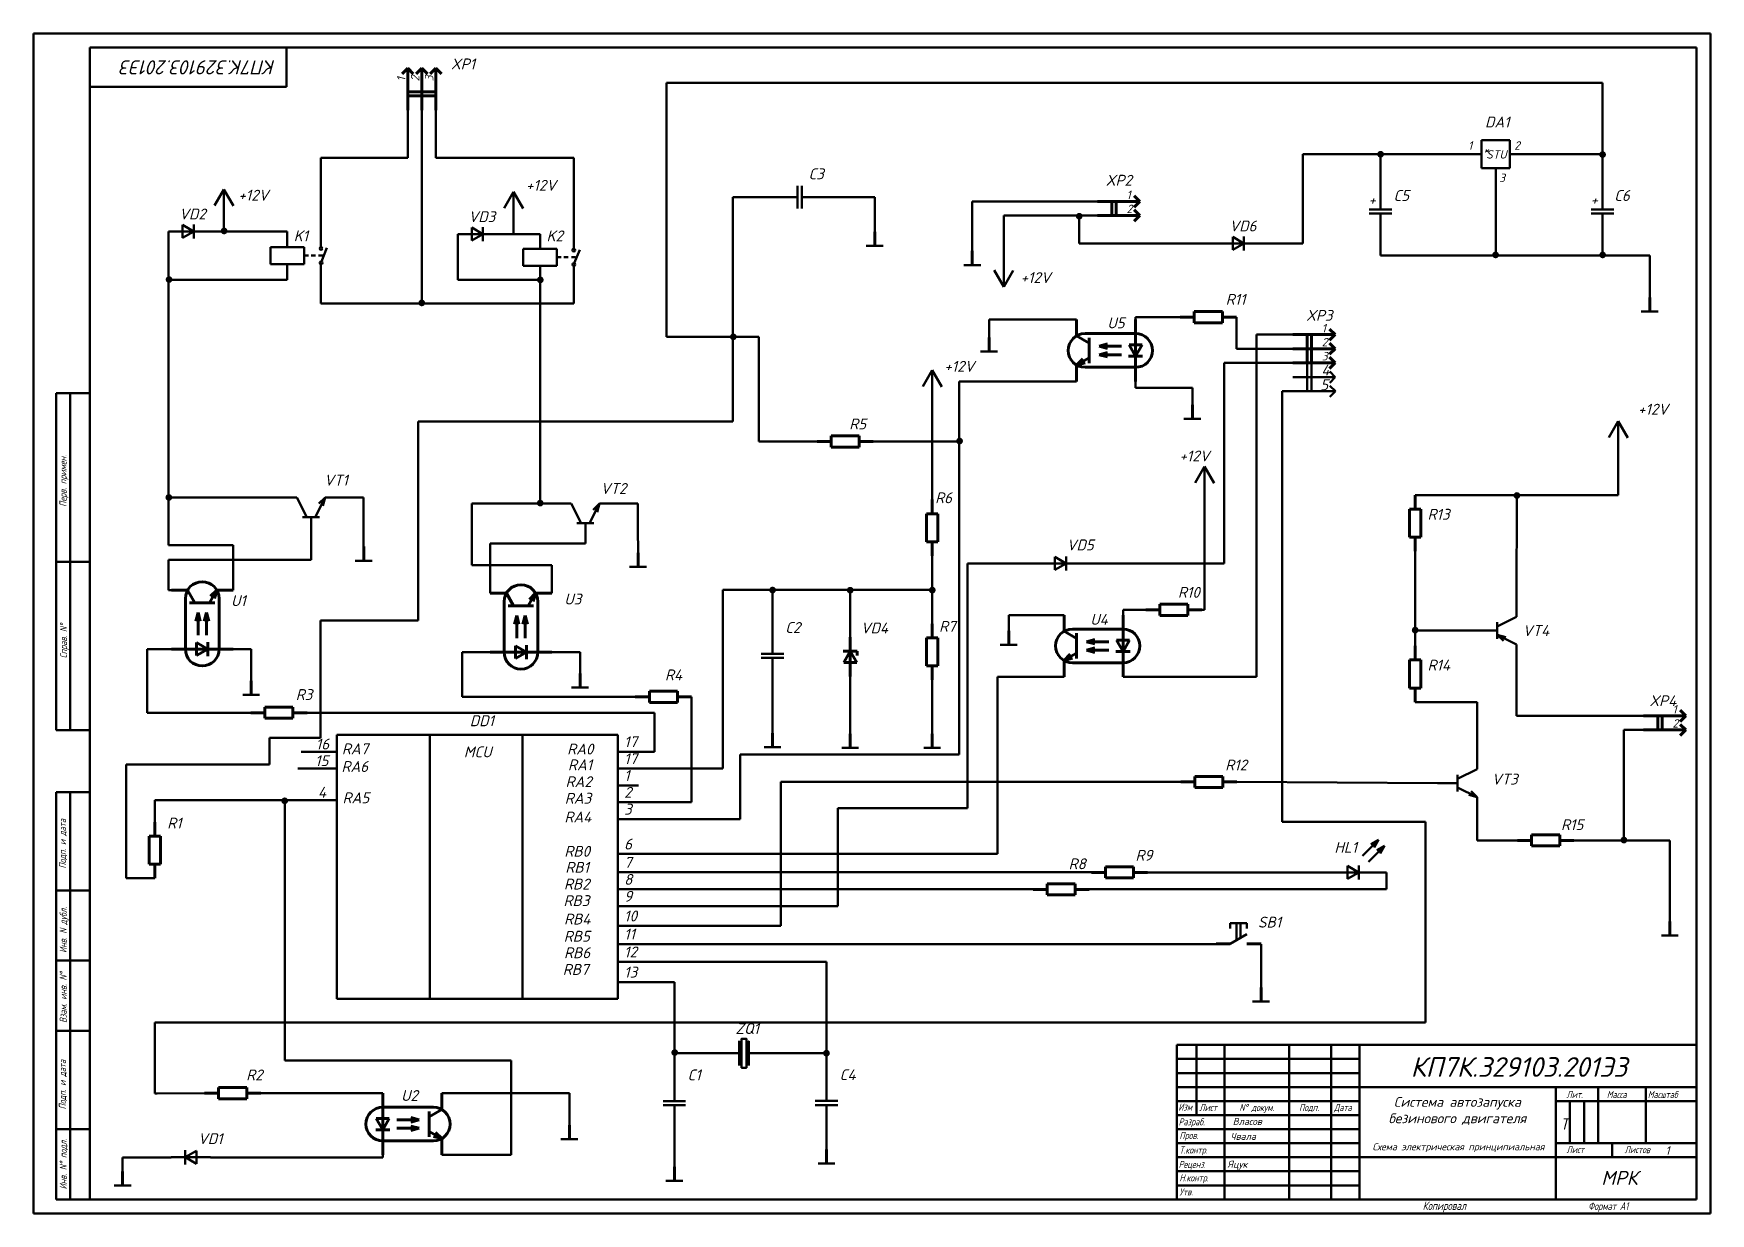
# Model space of a CAD drawing. Header units: millimetres. Extents: x 4195 to 7460, y -2982 to -2502.
# Drawn here: x 6863 to 7460, y -2982 to -2562 of the extents above.
import ezdxf

# ---------------------------------------------------------------- set-up
doc = ezdxf.new("R2010")
doc.units = ezdxf.units.MM
doc.layers.get('0').update_dxf_attribs({"lineweight": 60})
doc.styles.get("Standard").update_dxf_attribs({"font": 'isocpeui.ttf'})
doc.styles.add('Мой', font='isocpeui.ttf')
doc.styles.add('стиль1', font='romans.shx', dxfattribs={"width": 0.75, "oblique": 15, "height": 3.5})

# ---------------------------------------------------------------- blocks, each defined once
blk = doc.blocks.new('VD5')
at = {"linetype": 'Continuous'}
for p, q in [((282.17, 673.49), (282.17, 678.49)), ((282.17, 673.49), (279.67, 673.49)), ((282.17, 673.49), (279.86, 669.49)), ((282.17, 669.49), (279.86, 669.49)), ((282.17, 669.49), (282.17, 673.49)), ((282.17, 673.49), (284.48, 669.49)), ((284.67, 673.49), (282.17, 673.49)), ((282.17, 664.49), (282.17, 669.49)), ((282.17, 669.49), (284.48, 669.49)), ((284.67, 673.49), (284.67, 671.99))]:
    blk.add_line(p, q, dxfattribs=at)
blk = doc.blocks.new('U5')
at = {"linetype": 'Continuous'}
for p, q in [((137.99, 548.75), (137.99, 539.75)), ((137.99, 543.75), (155.99, 543.75)), ((158.99, 542.95), (158.99, 548.75)), ((137.99, 539.75), (135.68, 539.75)), ((137.99, 535.75), (135.68, 539.75)), ((137.99, 539.75), (140.3, 539.75)), ((137.99, 535.75), (140.3, 539.75)), ((137.99, 539.75), (137.99, 535.75)), ((137.99, 535.75), (137.99, 537.75)), ((150.99, 539.25), (142.99, 539.25)), ((150.99, 539.25), (147.99, 540.06)), ((150.99, 539.25), (147.99, 538.45)), ((158.99, 542.95), (154.49, 540.35)), ((154.49, 537.75), (154.49, 542.25)), ((154.49, 533.25), (154.49, 537.75)), ((135.49, 535.75), (137.99, 535.75)), ((137.99, 535.75), (137.99, 526.75)), ((137.99, 535.75), (140.49, 535.75)), ((137.99, 531.75), (155.99, 531.75)), ((150.99, 536.25), (142.99, 536.25)), ((150.99, 536.25), (147.99, 537.06)), ((150.99, 536.25), (147.99, 535.45)), ((156.39, 534.06), (154.49, 535.16)), ((158.99, 532.56), (155.99, 533.36)), ((158.99, 532.56), (156.39, 534.06)), ((158.99, 532.56), (156.79, 534.75)), ((158.99, 532.56), (158.99, 526.75))]:
    blk.add_line(p, q, dxfattribs=at)
for centre, start, end in [((137.99, 537.75), 90, 270), ((155.99, 537.75), 270, 90)]:
    blk.add_arc(centre, 6, start, end, dxfattribs=at)
blk = doc.blocks.new('XP1 1')
at = {"linetype": 'Continuous'}
for p, q in [((408.61, 500.77), (406.61, 502.77)), ((393.61, 500.77), (408.61, 500.77)), ((393.61, 495.77), (408.61, 495.77)), ((398.69, 500.77), (398.69, 490.77)), ((400.19, 500.77), (400.19, 490.77)), ((408.61, 500.77), (406.61, 498.77)), ((408.61, 495.77), (406.61, 497.77)), ((408.61, 495.77), (406.61, 493.77)), ((393.61, 490.77), (408.61, 490.77)), ((408.61, 490.77), (406.61, 492.77)), ((408.61, 490.77), (406.61, 488.77))]:
    blk.add_line(p, q, dxfattribs=at)
for s, p in [('1', (403.89, 501.61)), ('2', (403.89, 496.61)), ('3', (403.89, 491.61))]:
    blk.add_text(s, height=3, dxfattribs=at).set_placement(p)
blk = doc.blocks.new('VD1')
at = {"linetype": 'Continuous', "lineweight": 50}
for p, q in [((222.35, 669.55), (227.35, 669.55)), ((227.35, 669.55), (227.35, 671.86)), ((231.35, 669.55), (227.35, 671.86)), ((231.35, 669.55), (227.35, 667.24)), ((227.35, 669.55), (231.35, 669.55)), ((227.35, 669.55), (227.35, 667.24)), ((231.35, 669.55), (231.35, 672.05)), ((231.35, 669.55), (236.35, 669.55)), ((231.35, 667.05), (231.35, 669.55))]:
    blk.add_line(p, q, dxfattribs=at)
blk = doc.blocks.new('rezistor')
for p, q in [((46.9, 169.84), (51.9, 169.84)), ((51.9, 169.84), (51.9, 171.84)), ((51.9, 171.84), (61.9, 171.84)), ((51.9, 169.84), (51.9, 167.84)), ((51.9, 167.84), (61.9, 167.84)), ((61.9, 171.84), (61.9, 169.84)), ((61.9, 169.84), (66.9, 169.84)), ((61.9, 167.84), (61.9, 169.84))]:
    blk.add_line(p, q)
blk = doc.blocks.new('condensator')
at = {"linetype": 'Continuous', "lineweight": 50}
for p, q in [((159.82, 727.6), (159.82, 734.59)), ((155.82, 727.6), (159.82, 727.6)), ((155.82, 727.6), (159.82, 727.6)), ((155.82, 726.1), (159.82, 726.1)), ((159.82, 727.6), (163.82, 727.6)), ((159.82, 719.12), (159.82, 726.1)), ((159.82, 726.1), (163.82, 726.1))]:
    blk.add_line(p, q, dxfattribs=at)
blk = doc.blocks.new('SA1')
at = {"linetype": 'Continuous'}
for p, q in [((315.87, 554.68), (321.87, 558.14)), ((310.87, 554.68), (315.87, 554.68)), ((321.87, 554.68), (326.87, 554.68))]:
    blk.add_line(p, q, dxfattribs=at)
blk = doc.blocks.new('SB1')
at = {"linetype": 'Continuous', "lineweight": 50}
for p, q in [((153.79, 505.72), (147.79, 505.72)), ((147.79, 505.72), (147.79, 503.72)), ((150.04, 499.56), (150.04, 505.72)), ((151.54, 500.42), (151.54, 505.72)), ((153.79, 503.72), (153.79, 505.72))]:
    blk.add_line(p, q, dxfattribs=at)
at = {"color": 0, "lineweight": 50}
blk.add_blockref('SA1', (-168.08, -56.42), dxfattribs=at)
blk = doc.blocks.new('XP1 111')
at = {"linetype": 'Continuous'}
for p, q in [((184.54, 220.78), (182.54, 222.78)), ((169.54, 220.78), (184.54, 220.78)), ((169.54, 215.78), (184.54, 215.78)), ((174.62, 220.78), (174.62, 215.78)), ((176.12, 220.78), (176.12, 215.78)), ((184.54, 220.78), (182.54, 218.78)), ((184.54, 215.78), (182.54, 217.78)), ((184.54, 215.78), (182.54, 213.78))]:
    blk.add_line(p, q, dxfattribs=at)
for s, p in [('1', (179.82, 221.62)), ('2', (179.82, 216.62))]:
    blk.add_text(s, height=3, dxfattribs=at).set_placement(p)
blk = doc.blocks.new('korp')
at = {"color": 7, "linetype": 'Continuous', "lineweight": 30}
for p, q in [((419.14, 386.22), (422.14, 386.22)), ((422.14, 386.22), (425.14, 386.22))]:
    blk.add_line(p, q, dxfattribs=at)
at = {"color": 7, "linetype": 'Continuous'}
blk.add_line((422.14, 381.22), (422.14, 386.22), dxfattribs=at)

msp = doc.modelspace()

# ---------------------------------------------------------------- hatches: boundary and pattern name
at = {"lineweight": 50}
h = msp.add_hatch(color=0, dxfattribs=at)
h.dxf.hatch_style = 1
h.paths.add_polyline_path([(7342.35, -2603.58, 0.414214), (7341.15, -2604.78, 0.005143), (7341.15, -2604.8), (7342.35, -2604.81)])
h.paths.add_polyline_path([(7342.35, -2603.58), (7342.35, -2604.81), (7343.55, -2604.81, 0.007284), (7343.55, -2604.78, 0.414214)])
h.paths.add_polyline_path([(7343.55, -2604.81), (7342.35, -2604.81), (7341.15, -2604.8, 0.975449)])
h = msp.add_hatch(color=0, dxfattribs=at)
h.dxf.hatch_style = 1
h.paths.add_polyline_path([(7421.38, -2603.68, 0.414214), (7420.18, -2604.88, 0.005143), (7420.18, -2604.9), (7421.38, -2604.91)])
h.paths.add_polyline_path([(7421.38, -2603.68), (7421.38, -2604.91), (7422.58, -2604.92, 0.007284), (7422.58, -2604.88, 0.414214)])
h.paths.add_polyline_path([(7422.58, -2604.92), (7421.38, -2604.91), (7420.18, -2604.9, 0.975449)])
h = msp.add_hatch(color=0, dxfattribs=at)
h.dxf.hatch_style = 1
h.paths.add_polyline_path([(7235.06, -2625.63, 0.414214), (7233.86, -2626.83, 0.005143), (7233.86, -2626.86), (7235.06, -2626.86)])
h.paths.add_polyline_path([(7235.06, -2625.63), (7235.06, -2626.86), (7236.26, -2626.87, 0.007284), (7236.26, -2626.83, 0.414214)])
h.paths.add_polyline_path([(7236.26, -2626.87), (7235.06, -2626.86), (7233.86, -2626.86, 0.975449)])
h = msp.add_hatch(color=0, dxfattribs=at)
h.dxf.hatch_style = 1
h.paths.add_polyline_path([(6930.62, -2630.87, 0.414214), (6929.42, -2632.08, 0.005143), (6929.42, -2632.1), (6930.62, -2632.1)])
h.paths.add_polyline_path([(6930.62, -2630.87), (6930.62, -2632.1), (6931.82, -2632.11, 0.007284), (6931.82, -2632.08, 0.414214)])
h.paths.add_polyline_path([(6931.82, -2632.11), (6930.62, -2632.1), (6929.42, -2632.1, 0.975449)])
h = msp.add_hatch(color=0, dxfattribs=at)
h.dxf.hatch_style = 1
h.paths.add_polyline_path([(7383.3, -2639.4, 0.414214), (7382.1, -2640.6, 0.005143), (7382.1, -2640.63), (7383.3, -2640.63)])
h.paths.add_polyline_path([(7383.3, -2639.4), (7383.3, -2640.63), (7384.5, -2640.64, 0.007284), (7384.5, -2640.6, 0.414214)])
h.paths.add_polyline_path([(7384.5, -2640.64), (7383.3, -2640.63), (7382.1, -2640.63, 0.975449)])
h = msp.add_hatch(color=0, dxfattribs=at)
h.dxf.hatch_style = 1
h.paths.add_polyline_path([(7421.41, -2639.41, 0.414214), (7420.21, -2640.61, 0.005143), (7420.21, -2640.63), (7421.41, -2640.64)])
h.paths.add_polyline_path([(7421.41, -2639.41), (7421.41, -2640.64), (7422.61, -2640.64, 0.007284), (7422.61, -2640.61, 0.414214)])
h.paths.add_polyline_path([(7422.61, -2640.64), (7421.41, -2640.64), (7420.21, -2640.63, 0.975449)])
h = msp.add_hatch(color=0, dxfattribs=at)
h.dxf.hatch_style = 1
h.paths.add_polyline_path([(6911.02, -2648.18, 0.414214), (6909.82, -2649.38, 0.005143), (6909.82, -2649.4), (6911.02, -2649.41)])
h.paths.add_polyline_path([(6911.02, -2648.18), (6911.02, -2649.41), (6912.22, -2649.41, 0.007284), (6912.22, -2649.38, 0.414214)])
h.paths.add_polyline_path([(6912.22, -2649.41), (6911.02, -2649.41), (6909.82, -2649.4, 0.975449)])
h = msp.add_hatch(color=0, dxfattribs=at)
h.dxf.hatch_style = 1
h.paths.add_polyline_path([(7043.2, -2648.29, 0.414214), (7042, -2649.49, 0.005143), (7042, -2649.52), (7043.2, -2649.52)])
h.paths.add_polyline_path([(7043.2, -2648.29), (7043.2, -2649.52), (7044.39, -2649.53, 0.007284), (7044.4, -2649.49, 0.414214)])
h.paths.add_polyline_path([(7044.39, -2649.53), (7043.2, -2649.52), (7042, -2649.52, 0.975449)])
h = msp.add_hatch(color=0, dxfattribs=at)
h.dxf.hatch_style = 1
h.paths.add_polyline_path([(7001, -2656.49, 0.414214), (6999.8, -2657.69, 0.005143), (6999.8, -2657.72), (7001, -2657.72)])
h.paths.add_polyline_path([(7001, -2656.49), (7001, -2657.72), (7002.2, -2657.73, 0.007284), (7002.2, -2657.69, 0.414214)])
h.paths.add_polyline_path([(7002.2, -2657.73), (7001, -2657.72), (6999.8, -2657.72, 0.975449)])
h = msp.add_hatch(color=0, dxfattribs=at)
h.dxf.hatch_style = 1
h.paths.add_polyline_path([(7111.9, -2668.55, 0.414214), (7110.7, -2669.75, 0.005143), (7110.7, -2669.78), (7111.9, -2669.78)])
h.paths.add_polyline_path([(7111.9, -2668.55), (7111.9, -2669.78), (7113.1, -2669.79, 0.007284), (7113.1, -2669.75, 0.414214)])
h.paths.add_polyline_path([(7113.1, -2669.79), (7111.9, -2669.78), (7110.7, -2669.78, 0.975449)])
h = msp.add_hatch(color=0, dxfattribs=at)
h.dxf.hatch_style = 1
h.paths.add_polyline_path([(7192.46, -2705.65, 0.414214), (7191.26, -2706.85, 0.005143), (7191.26, -2706.88), (7192.46, -2706.88)])
h.paths.add_polyline_path([(7192.46, -2705.65), (7192.46, -2706.88), (7193.66, -2706.89, 0.007284), (7193.66, -2706.85, 0.414214)])
h.paths.add_polyline_path([(7193.66, -2706.89), (7192.46, -2706.88), (7191.26, -2706.88, 0.975449)])
h = msp.add_hatch(color=0, dxfattribs=at)
h.dxf.hatch_style = 1
h.paths.add_polyline_path([(6910.95, -2725.73, 0.414214), (6909.75, -2726.93, 0.005143), (6909.75, -2726.95), (6910.95, -2726.96)])
h.paths.add_polyline_path([(6910.95, -2725.73), (6910.95, -2726.96), (6912.15, -2726.96, 0.007284), (6912.15, -2726.93, 0.414214)])
h.paths.add_polyline_path([(6912.15, -2726.96), (6910.95, -2726.96), (6909.75, -2726.95, 0.975449)])
h = msp.add_hatch(color=0, dxfattribs=at)
h.dxf.hatch_style = 1
h.paths.add_polyline_path([(7043.16, -2727.74, 0.414214), (7041.96, -2728.94, 0.005143), (7041.96, -2728.97), (7043.16, -2728.97)])
h.paths.add_polyline_path([(7043.16, -2727.74), (7043.16, -2728.97), (7044.36, -2728.98, 0.007284), (7044.36, -2728.94, 0.414214)])
h.paths.add_polyline_path([(7044.36, -2728.98), (7043.16, -2728.97), (7041.96, -2728.97, 0.975449)])
h = msp.add_hatch(color=0, dxfattribs=at)
h.dxf.hatch_style = 1
h.paths.add_polyline_path([(7390.88, -2725.04, 0.414214), (7389.68, -2726.24, 0.005143), (7389.68, -2726.27), (7390.88, -2726.27)])
h.paths.add_polyline_path([(7390.88, -2725.04), (7390.88, -2726.27), (7392.08, -2726.28, 0.007284), (7392.08, -2726.24, 0.414214)])
h.paths.add_polyline_path([(7392.08, -2726.28), (7390.88, -2726.27), (7389.68, -2726.27, 0.975449)])
h = msp.add_hatch(color=0, dxfattribs=at)
h.dxf.hatch_style = 1
h.paths.add_polyline_path([(7125.89, -2758.69, 0.414214), (7124.69, -2759.89, 0.005143), (7124.69, -2759.92), (7125.89, -2759.92)])
h.paths.add_polyline_path([(7125.89, -2758.69), (7125.89, -2759.92), (7127.09, -2759.93, 0.007284), (7127.09, -2759.89, 0.414214)])
h.paths.add_polyline_path([(7127.09, -2759.93), (7125.89, -2759.92), (7124.69, -2759.92, 0.975449)])
h = msp.add_hatch(color=0, dxfattribs=at)
h.dxf.hatch_style = 1
h.paths.add_polyline_path([(7153.53, -2758.75, 0.414214), (7152.33, -2759.95, 0.005143), (7152.33, -2759.98), (7153.53, -2759.98)])
h.paths.add_polyline_path([(7153.53, -2758.75), (7153.53, -2759.98), (7154.73, -2759.99, 0.007284), (7154.73, -2759.95, 0.414214)])
h.paths.add_polyline_path([(7154.73, -2759.99), (7153.53, -2759.98), (7152.33, -2759.98, 0.975449)])
h = msp.add_hatch(color=0, dxfattribs=at)
h.dxf.hatch_style = 1
h.paths.add_polyline_path([(7182.75, -2758.72, 0.414214), (7181.55, -2759.92, 0.005143), (7181.55, -2759.95), (7182.75, -2759.95)])
h.paths.add_polyline_path([(7182.75, -2758.72), (7182.75, -2759.95), (7183.95, -2759.96, 0.007284), (7183.95, -2759.92, 0.414214)])
h.paths.add_polyline_path([(7183.95, -2759.96), (7182.75, -2759.95), (7181.55, -2759.95, 0.975449)])
h = msp.add_hatch(color=0, dxfattribs=at)
h.dxf.hatch_style = 1
h.paths.add_polyline_path([(7354.66, -2772.96, 0.414214), (7353.46, -2774.16, 0.005143), (7353.46, -2774.18), (7354.66, -2774.19)])
h.paths.add_polyline_path([(7354.66, -2772.96), (7354.66, -2774.19), (7355.86, -2774.19, 0.007284), (7355.86, -2774.16, 0.414214)])
h.paths.add_polyline_path([(7355.86, -2774.19), (7354.66, -2774.19), (7353.46, -2774.18, 0.975449)])
h = msp.add_hatch(color=0, dxfattribs=at)
h.dxf.hatch_style = 1
h.paths.add_polyline_path([(6952.19, -2833.72, 0.414214), (6950.99, -2834.92, 0.005143), (6950.99, -2834.94), (6952.19, -2834.95)])
h.paths.add_polyline_path([(6952.19, -2833.72), (6952.19, -2834.95), (6953.39, -2834.95, 0.007284), (6953.39, -2834.92, 0.414214)])
h.paths.add_polyline_path([(6953.39, -2834.95), (6952.19, -2834.95), (6950.99, -2834.94, 0.975449)])
h = msp.add_hatch(color=0, dxfattribs=at)
h.dxf.hatch_style = 1
h.paths.add_polyline_path([(7428.98, -2847.68, 0.414214), (7427.78, -2848.88, 0.005143), (7427.78, -2848.91), (7428.98, -2848.91)])
h.paths.add_polyline_path([(7428.98, -2847.68), (7428.98, -2848.91), (7430.18, -2848.92, 0.007284), (7430.18, -2848.88, 0.414214)])
h.paths.add_polyline_path([(7430.18, -2848.92), (7428.98, -2848.91), (7427.78, -2848.91, 0.975449)])
h = msp.add_hatch(color=0, dxfattribs=at)
h.dxf.hatch_style = 1
h.paths.add_polyline_path([(7091.05, -2923.33, 0.414214), (7089.85, -2924.53, 0.005143), (7089.85, -2924.55), (7091.05, -2924.56)])
h.paths.add_polyline_path([(7091.05, -2923.33), (7091.05, -2924.56), (7092.25, -2924.56, 0.007284), (7092.25, -2924.53, 0.414214)])
h.paths.add_polyline_path([(7092.25, -2924.56), (7091.05, -2924.56), (7089.85, -2924.55, 0.975449)])
h = msp.add_hatch(color=0, dxfattribs=at)
h.dxf.hatch_style = 1
h.paths.add_polyline_path([(7145.07, -2923.55, 0.414214), (7143.87, -2924.75, 0.005143), (7143.87, -2924.78), (7145.07, -2924.78)])
h.paths.add_polyline_path([(7145.07, -2923.55), (7145.07, -2924.78), (7146.27, -2924.79, 0.007284), (7146.27, -2924.75, 0.414214)])
h.paths.add_polyline_path([(7146.27, -2924.79), (7145.07, -2924.78), (7143.87, -2924.78, 0.975449)])

# ---------------------------------------------------------------- linework, layer by layer
at = {"color": 0, "lineweight": 50}
for p, q in [((6862.78, -2981.81), (6862.78, -2561.81)), ((6862.78, -2561.81), (7459.78, -2561.81)), ((6882.78, -2936.81), (6882.78, -2566.81)), ((7454.78, -2566.81), (6882.78, -2566.81)), ((6952.78, -2580.81), (6952.78, -2566.81)), ((7454.78, -2976.81), (7454.78, -2566.81)), ((7459.78, -2561.81), (7459.78, -2981.81)), ((6952.78, -2580.81), (6882.78, -2580.81)), ((7421.36, -2579.31), (7088.1, -2579.31)), ((7088.1, -2579.31), (7088.1, -2669.82)), ((7421.36, -2599.73), (7421.36, -2579.31)), ((6995.99, -2589.09), (6995.99, -2606.1)), ((7000.99, -2589.09), (7000.99, -2657.91)), ((7005.99, -2589.09), (7005.99, -2606.1)), ((7378.32, -2599.73), (7388.32, -2599.73)), ((7378.32, -2609.73), (7378.32, -2599.73)), ((7388.32, -2599.73), (7388.32, -2609.73)), ((7421.36, -2617.43), (7421.36, -2599.73)), ((6995.99, -2606.1), (6965.11, -2606.1)), ((6965.11, -2637.8), (6965.11, -2606.1)), ((7005.99, -2606.1), (7055.11, -2606.1)), ((7055.11, -2638.4), (7055.11, -2606.1)), ((7342.31, -2604.73), (7314.62, -2604.73)), ((7314.62, -2604.73), (7314.62, -2636.51)), ((7342.31, -2604.73), (7342.31, -2617.43)), ((7378.32, -2604.73), (7342.31, -2604.73)), ((7388.32, -2604.73), (7421.36, -2604.73)), ((7388.32, -2609.73), (7378.32, -2609.73)), ((7383.32, -2640.8), (7383.32, -2609.73)), ((7383.32, -2640.8), (7383.32, -2609.73)), ((6930.56, -2617.27), (6927.22, -2623.06)), ((6930.56, -2632.25), (6930.56, -2617.27)), ((6930.56, -2617.27), (6933.97, -2623.17)), ((7033.69, -2618.2), (7030.34, -2623.99)), ((7033.69, -2633.2), (7033.69, -2618.2)), ((7033.69, -2618.2), (7037.09, -2624.1)), ((7127.83, -2620.04), (7111.79, -2620.04)), ((7111.79, -2620.04), (7111.79, -2626.61)), ((7162.26, -2620.04), (7143.3, -2620.04)), ((7162.26, -2623.69), (7162.26, -2620.04)), ((7111.79, -2626.61), (7111.79, -2669.82)), ((7162.26, -2623.69), (7162.26, -2632.33)), ((7241.62, -2621.55), (7196.99, -2621.55)), ((7196.99, -2621.55), (7196.99, -2633.03)), ((7208.23, -2636.99), (7208.23, -2626.55)), ((7208.23, -2626.55), (7241.62, -2626.55)), ((7235.06, -2636.51), (7235.06, -2626.55)), ((6910.81, -2632.25), (6910.81, -2649.46)), ((6924.81, -2632.25), (6953.12, -2632.25)), ((6953.12, -2632.25), (6953.12, -2633.46)), ((7162.26, -2632.33), (7162.26, -2637.33)), ((6959.12, -2637.86), (6947.12, -2637.86)), ((6947.12, -2637.86), (6947.12, -2643.86)), ((6953.12, -2637.86), (6953.12, -2632.86)), ((6959.12, -2643.86), (6959.12, -2637.86)), ((6959.12, -2637.86), (6959.12, -2640.86)), ((6965.26, -2642.94), (6967.25, -2638.14)), ((7013.79, -2633.2), (7013.79, -2649.46)), ((7027.79, -2633.2), (7027.79, -2633.2)), ((7043.12, -2633.2), (7027.79, -2633.2)), ((7049.12, -2638.46), (7037.12, -2638.46)), ((7037.12, -2638.46), (7037.12, -2644.46)), ((7043.12, -2633.46), (7043.12, -2633.2)), ((7043.12, -2638.46), (7043.12, -2633.46)), ((7049.12, -2644.46), (7049.12, -2638.46)), ((7049.12, -2638.46), (7049.12, -2641.46)), ((7055.26, -2643.54), (7057.25, -2638.74)), ((7165.26, -2637.33), (7159.26, -2637.33)), ((7162.26, -2637.33), (7165.26, -2637.33)), ((7196.99, -2633.03), (7196.99, -2639.16)), ((7208.23, -2636.99), (7208.23, -2651.99)), ((7284.7, -2636.51), (7235.06, -2636.51)), ((7314.62, -2636.51), (7298.7, -2636.51)), ((7342.31, -2640.8), (7342.31, -2632.89)), ((7421.36, -2632.89), (7421.36, -2640.8)), ((6953.12, -2643.86), (6959.12, -2643.86)), ((6959.12, -2640.86), (6960.62, -2640.86)), ((6961.62, -2640.86), (6963.12, -2640.86)), ((6964.27, -2640.86), (6965.77, -2640.86)), ((6965.12, -2643.93), (6965.12, -2647.23)), ((7043.12, -2644.46), (7049.12, -2644.46)), ((7049.12, -2641.46), (7050.62, -2641.46)), ((7051.62, -2641.46), (7053.12, -2641.46)), ((7054.27, -2641.46), (7055.77, -2641.46)), ((7055.12, -2644.54), (7055.12, -2647.83)), ((7199.99, -2644.21), (7193.99, -2644.21)), ((7196.99, -2639.21), (7196.99, -2644.21)), ((7196.99, -2644.21), (7199.99, -2644.21)), ((7383.32, -2640.8), (7342.31, -2640.8)), ((7421.36, -2640.8), (7383.32, -2640.8)), ((7421.36, -2640.8), (7438.16, -2640.8)), ((7438.16, -2640.8), (7438.16, -2649.56)), ((6910.81, -2649.46), (6953.12, -2649.46)), ((6910.81, -2649.46), (6910.81, -2743.9)), ((6965.12, -2647.23), (6965.12, -2657.91)), ((7013.79, -2649.46), (7043.12, -2649.46)), ((7043.12, -2649.46), (7043.12, -2667.58)), ((7055.12, -2647.83), (7055.12, -2657.91)), ((7208.23, -2651.99), (7204.83, -2646.09)), ((7208.23, -2651.99), (7211.58, -2646.2)), ((7438.16, -2649.56), (7438.16, -2655.7)), ((7438.16, -2655.74), (7438.16, -2660.74)), ((6965.12, -2657.91), (6965.86, -2657.91)), ((7055.12, -2657.91), (6965.86, -2657.91)), ((7441.16, -2660.74), (7435.16, -2660.74)), ((7438.16, -2660.74), (7441.16, -2660.74)), ((7043.12, -2667.58), (7043.12, -2729.14)), ((7234.13, -2663.62), (7202.94, -2663.62)), ((7202.94, -2663.62), (7202.94, -2666.91)), ((7202.94, -2663.84), (7202.94, -2669.97)), ((7255.13, -2663.62), (7255.13, -2662.79)), ((7255.13, -2662.79), (7271.01, -2662.79)), ((7291.01, -2662.79), (7291.01, -2673.99)), ((7088.1, -2669.82), (7111.79, -2669.82)), ((7111.79, -2699.96), (7111.79, -2669.82)), ((7111.79, -2669.82), (7120.95, -2669.82)), ((7120.95, -2669.82), (7120.95, -2707.02)), ((7202.95, -2670.02), (7202.95, -2675.02)), ((7291.01, -2673.99), (7311.12, -2673.99)), ((7311.12, -2668.99), (7298.13, -2668.99)), ((7298.13, -2668.99), (7298.13, -2768.78)), ((7205.95, -2675.02), (7199.95, -2675.02)), ((7202.95, -2675.02), (7205.95, -2675.02)), ((7286.62, -2750.44), (7286.62, -2678.99)), ((7286.62, -2678.99), (7311.12, -2678.99)), ((7316.19, -2678.99), (7316.19, -2689.14)), ((7317.69, -2678.99), (7317.69, -2689.14)), ((7182.71, -2681.64), (7179.37, -2687.43)), ((7182.71, -2695.77), (7182.71, -2681.64)), ((7182.71, -2681.64), (7186.12, -2687.54)), ((7234.13, -2685.62), (7192.37, -2685.62)), ((7192.37, -2685.62), (7192.37, -2818.39)), ((7255.13, -2687.87), (7255.13, -2685.62)), ((7311.12, -2684.14), (7326.12, -2684.14)), ((7326.23, -2684.15), (7324.23, -2682.15)), ((7326.23, -2684.15), (7324.23, -2686.15)), ((6870.78, -2689.81), (6870.78, -2809.81)), ((6882.78, -2689.81), (6870.78, -2689.81)), ((6875.78, -2809.81), (6875.78, -2689.81)), ((7275.35, -2687.87), (7255.13, -2687.87)), ((7275.35, -2687.87), (7275.35, -2694)), ((7311.12, -2689.14), (7307.33, -2689.14)), ((7307.33, -2689.14), (7307.33, -2700.09)), ((7311.12, -2689.14), (7326.12, -2689.14)), ((7326.27, -2689.16), (7324.27, -2687.16)), ((7326.27, -2689.16), (7324.27, -2691.16)), ((7326.12, -2689.14), (7326.12, -2689.14)), ((7182.71, -2727.72), (7182.71, -2695.77)), ((7275.35, -2694), (7275.35, -2699)), ((6999.7, -2770.74), (6999.7, -2699.96)), ((6999.7, -2699.96), (7111.79, -2699.96)), ((7278.35, -2699), (7272.35, -2699)), ((7275.35, -2699), (7278.35, -2699)), ((7307.33, -2700.09), (7307.33, -2715.09)), ((7426.93, -2699.76), (7423.59, -2705.55)), ((7426.93, -2720.56), (7426.93, -2699.76)), ((7426.93, -2699.76), (7430.34, -2705.66)), ((7120.95, -2707.02), (7141.74, -2707.02)), ((7161.74, -2707.02), (7192.37, -2707.02)), ((7279.65, -2715.92), (7276.31, -2721.71)), ((7279.65, -2730.92), (7279.65, -2715.92)), ((7279.65, -2715.92), (7283.06, -2721.82)), ((7307.33, -2715.09), (7307.33, -2842.46)), ((7426.93, -2726.08), (7426.93, -2714.76)), ((6951.57, -2726.92), (6910.81, -2726.92)), ((6951.57, -2726.92), (6956.57, -2726.92)), ((6966.57, -2726.92), (6964.38, -2729.12)), ((6966.57, -2726.92), (6965.77, -2729.92)), ((6966.57, -2726.92), (6971.96, -2726.92)), ((6980.31, -2726.92), (6971.96, -2726.92)), ((6980.31, -2735.8), (6980.31, -2726.92)), ((7354.67, -2726.08), (7426.93, -2726.08)), ((7390.72, -2764.13), (7390.8, -2726.08)), ((6964.57, -2733.92), (6958.57, -2733.92)), ((7043.12, -2729.14), (7018.77, -2729.14)), ((7018.77, -2729.14), (7018.77, -2729.14)), ((7018.77, -2729.14), (7018.77, -2751.02)), ((7054.23, -2729.14), (7043.12, -2729.14)), ((7064.23, -2729.14), (7062.04, -2731.34)), ((7064.23, -2729.14), (7063.43, -2732.14)), ((7064.23, -2729.14), (7069.62, -2729.14)), ((7077.97, -2729.14), (7069.62, -2729.14)), ((7077.97, -2738.01), (7077.97, -2729.14)), ((7279.65, -2730.92), (7279.65, -2766.95)), ((6980.31, -2735.8), (6980.31, -2744.44)), ((7062.23, -2736.14), (7056.23, -2736.14)), ((7077.97, -2738.01), (7077.98, -2746.69)), ((6910.81, -2743.9), (6933.84, -2743.9)), ((6933.84, -2743.9), (6933.84, -2759.93)), ((6961.57, -2741.09), (6961.57, -2749.18)), ((6980.31, -2744.44), (6980.31, -2749.44)), ((7025.31, -2743.31), (7025.31, -2761.02)), ((7059.23, -2743.31), (7025.31, -2743.31)), ((7354.67, -2746.08), (7354.67, -2779.78)), ((6882.78, -2749.81), (6870.78, -2749.81)), ((6961.57, -2749.18), (6910.81, -2749.18)), ((6910.81, -2749.18), (6910.81, -2759.93)), ((6983.31, -2749.44), (6977.31, -2749.44)), ((6980.31, -2749.44), (6983.31, -2749.44)), ((7018.77, -2751.02), (7047.31, -2751.02)), ((7047.31, -2751.02), (7047.31, -2761.02)), ((7080.98, -2751.69), (7074.98, -2751.69)), ((7077.98, -2746.69), (7077.98, -2751.69)), ((7077.98, -2751.69), (7080.98, -2751.69)), ((7182.71, -2749.55), (7182.71, -2746.9)), ((7182.71, -2759.84), (7182.71, -2749.55)), ((7195.25, -2837.55), (7195.25, -2750.44)), ((7195.25, -2750.44), (7221.39, -2750.44)), ((7235.37, -2750.44), (7286.62, -2750.44)), ((6911.84, -2759.93), (6910.81, -2759.93)), ((7108.16, -2823.43), (7108.16, -2759.84)), ((7108.16, -2759.84), (7182.71, -2759.84)), ((7125.87, -2775.56), (7125.87, -2759.84)), ((7153.52, -2776.66), (7153.52, -2759.84)), ((7182.71, -2771.88), (7182.71, -2759.84)), ((7229.64, -2768.78), (7209.94, -2768.78)), ((7209.94, -2768.78), (7209.94, -2769.52)), ((7209.94, -2769.52), (7209.94, -2775.66)), ((7250.64, -2768.78), (7250.64, -2766.95)), ((7250.64, -2766.95), (7258.76, -2766.95)), ((7279.65, -2766.95), (7278.76, -2766.95)), ((7298.13, -2768.78), (7298.13, -2790.78)), ((7390.72, -2764.13), (7390.72, -2769.41)), ((6964.95, -2812.56), (6964.95, -2770.74)), ((6964.95, -2770.74), (6999.7, -2770.74)), ((7209.94, -2774.38), (7209.94, -2779.38)), ((7376.72, -2774.32), (7354.67, -2774.32)), ((7381.72, -2774.32), (7376.72, -2774.32)), ((7383.89, -2777.32), (7383.89, -2771.32)), ((7383.89, -2775.82), (7386.89, -2776.63)), ((7383.89, -2775.82), (7386.09, -2778.02)), ((6911.84, -2780.93), (6903.2, -2780.93)), ((6903.2, -2803.56), (6903.2, -2780.93)), ((6933.84, -2780.93), (6940.26, -2780.93)), ((6940.26, -2780.93), (6940.26, -2786.09)), ((7025.31, -2782.02), (7015.41, -2782.02)), ((7015.41, -2782.02), (7015.41, -2797.93)), ((7047.31, -2782.02), (7057.33, -2782.02)), ((7057.33, -2782.02), (7057.33, -2783.79)), ((7212.94, -2779.38), (7206.94, -2779.38)), ((7209.94, -2779.38), (7212.94, -2779.38)), ((7390.72, -2779.24), (7390.72, -2784.52)), ((6940.26, -2786.09), (6940.26, -2792.23)), ((7057.33, -2783.79), (7057.33, -2789.93)), ((7390.72, -2804.12), (7390.72, -2784.52)), ((6940.26, -2792.23), (6940.26, -2797.23)), ((7057.34, -2789.62), (7057.34, -2794.62)), ((7125.87, -2791.03), (7125.87, -2800.11)), ((7153.52, -2790.66), (7153.52, -2804.9)), ((7182.71, -2803.92), (7182.71, -2791.88)), ((7229.64, -2790.78), (7205.94, -2790.78)), ((7205.94, -2790.78), (7205.94, -2853.85)), ((7298.13, -2790.78), (7250.64, -2790.78)), ((6943.26, -2797.23), (6937.26, -2797.23)), ((6940.26, -2797.23), (6943.26, -2797.23)), ((7015.41, -2797.93), (7077.02, -2797.93)), ((7060.34, -2794.62), (7054.34, -2794.62)), ((7057.34, -2794.62), (7060.34, -2794.62)), ((7097.02, -2797.93), (7097.02, -2835.43)), ((7376.57, -2799.78), (7354.67, -2799.78)), ((7376.74, -2799.78), (7376.57, -2799.78)), ((7376.74, -2823.63), (7376.74, -2799.78)), ((6940.14, -2803.56), (6903.2, -2803.56)), ((6960.14, -2803.56), (7083.8, -2803.56)), ((7083.8, -2803.56), (7083.8, -2817.43)), ((7125.87, -2800.11), (7125.87, -2804.68)), ((7125.87, -2804.68), (7125.87, -2810.85)), ((7153.52, -2804.9), (7153.52, -2811.03)), ((7182.71, -2803.92), (7182.71, -2811.03)), ((7390.72, -2804.12), (7390.72, -2804.7)), ((7435.98, -2804.7), (7390.72, -2804.7)), ((7390.72, -2804.7), (7390.72, -2804.7)), ((6882.78, -2809.81), (6870.78, -2809.81)), ((6970.81, -2811.43), (6970.81, -2905.43)), ((7070.81, -2811.43), (6970.81, -2811.43)), ((6970.81, -2811.43), (6970.81, -2817.43)), ((6970.81, -2811.43), (7003.81, -2811.43)), ((7003.81, -2811.43), (7003.81, -2905.43)), ((7036.81, -2905.43), (7036.81, -2811.43)), ((7070.81, -2905.43), (7070.81, -2811.43)), ((7070.81, -2811.43), (7070.81, -2819.43)), ((7070.81, -2811.43), (7070.81, -2817.43)), ((7125.87, -2810.85), (7125.87, -2815.85)), ((7153.52, -2811.03), (7153.52, -2816.03)), ((7182.71, -2811.03), (7182.71, -2816.03)), ((7435.98, -2809.7), (7428.95, -2809.7)), ((7428.95, -2809.7), (7428.95, -2812.92)), ((6946.73, -2822.04), (6946.73, -2812.56)), ((6946.73, -2812.56), (6964.95, -2812.56)), ((6970.81, -2817.43), (6958.05, -2817.43)), ((6970.81, -2817.43), (6970.81, -2823.43)), ((7070.81, -2817.43), (7077.79, -2817.43)), ((7070.81, -2817.43), (7070.81, -2823.43)), ((7083.8, -2817.43), (7077.79, -2817.43)), ((7128.87, -2815.85), (7122.87, -2815.85)), ((7125.87, -2815.85), (7128.87, -2815.85)), ((7156.52, -2816.03), (7150.52, -2816.03)), ((7153.52, -2816.03), (7156.52, -2816.03)), ((7185.71, -2816.03), (7179.71, -2816.03)), ((7182.71, -2816.03), (7185.71, -2816.03)), ((7428.95, -2848.99), (7428.95, -2812.92)), ((6895.73, -2862.47), (6895.73, -2822.04)), ((6895.73, -2822.04), (6946.73, -2822.04)), ((6970.81, -2823.43), (6956.84, -2823.43)), ((6970.81, -2823.43), (6970.81, -2834.65)), ((7070.81, -2819.43), (7070.81, -2827.43)), ((7070.81, -2823.43), (7078.93, -2823.43)), ((7078.93, -2823.43), (7070.81, -2823.43)), ((7070.81, -2823.43), (7070.81, -2829.43)), ((7078.93, -2823.43), (7108.16, -2823.43)), ((7192.37, -2818.39), (7114.32, -2818.39)), ((7114.32, -2818.39), (7114.32, -2840.87)), ((7070.81, -2827.43), (7070.81, -2835.43)), ((7070.81, -2829.43), (7078.17, -2829.43)), ((7078.17, -2829.43), (7070.81, -2829.43)), ((7070.81, -2829.43), (7070.81, -2835.43)), ((7271.18, -2828.22), (7128.87, -2828.22)), ((7128.87, -2828.22), (7128.87, -2879.43)), ((7362.57, -2828.63), (7291.18, -2828.22)), ((7367.57, -2828.63), (7362.57, -2828.63)), ((7369.74, -2831.63), (7369.74, -2825.63)), ((6870.78, -2976.81), (6870.78, -2831.81)), ((6882.78, -2831.81), (6870.78, -2831.81)), ((6875.78, -2976.81), (6875.78, -2831.81)), ((6945.68, -2834.65), (6905.98, -2834.65)), ((6905.98, -2834.65), (6905.98, -2844.97)), ((6970.81, -2834.65), (6945.68, -2834.65)), ((6952.27, -2927.34), (6952.27, -2834.65)), ((7070.81, -2835.43), (7070.81, -2843.43)), ((7070.81, -2835.43), (7076.64, -2835.43)), ((7076.64, -2835.43), (7070.81, -2835.43)), ((7070.81, -2835.43), (7070.81, -2841.43)), ((7097.02, -2835.43), (7076.64, -2835.43)), ((7376.74, -2833.63), (7373.74, -2832.82)), ((7376.74, -2833.63), (7374.55, -2831.43)), ((7376.74, -2833.63), (7376.74, -2848.99)), ((7070.81, -2841.43), (7077.79, -2841.43)), ((7114.32, -2841.43), (7077.79, -2841.43)), ((7114.32, -2840.87), (7114.32, -2841.43)), ((7149.09, -2872.43), (7149.09, -2837.55)), ((7149.09, -2837.55), (7195.25, -2837.55)), ((7070.81, -2843.43), (7070.81, -2851.43)), ((7307.33, -2842.46), (7358.29, -2842.46)), ((7358.29, -2842.46), (7358.29, -2913.8)), ((7335.95, -2854.46), (7341.6, -2848.81)), ((7338.07, -2856.59), (7343.72, -2850.93)), ((7341.6, -2848.81), (7338.91, -2850.36)), ((7341.6, -2848.81), (7340.05, -2851.5)), ((7343.72, -2850.93), (7341.03, -2852.48)), ((7343.72, -2850.93), (7342.17, -2853.62)), ((7376.74, -2848.99), (7391.12, -2848.99)), ((7411.12, -2848.99), (7428.95, -2848.99)), ((7428.95, -2848.99), (7444.5, -2848.99)), ((7444.5, -2848.99), (7445.31, -2848.99)), ((7445.31, -2848.99), (7445.31, -2866.78)), ((7070.81, -2853.85), (7076.73, -2853.85)), ((7205.94, -2853.85), (7076.73, -2853.85)), ((7330.6, -2860.39), (7330.6, -2858.08)), ((7334.6, -2860.39), (7330.6, -2858.08)), ((7334.6, -2860.39), (7334.6, -2857.89)), ((6905.98, -2862.47), (6895.73, -2862.47)), ((7077.33, -2860.37), (7070.81, -2860.37)), ((7070.81, -2869.43), (7070.81, -2863.43)), ((7077.33, -2860.37), (7239.34, -2860.37)), ((7259.4, -2860.39), (7322.6, -2860.39)), ((7322.6, -2860.39), (7330.6, -2860.39)), ((7330.6, -2860.39), (7330.6, -2862.7)), ((7334.6, -2860.39), (7330.6, -2862.7)), ((7330.6, -2860.39), (7334.6, -2860.39)), ((7334.6, -2860.39), (7332.6, -2860.39)), ((7334.6, -2860.39), (7342.6, -2860.39)), ((7334.6, -2862.89), (7334.6, -2860.39)), ((7342.6, -2860.39), (7344.47, -2860.39)), ((7344.47, -2866.43), (7344.47, -2860.39)), ((6882.78, -2866.81), (6870.78, -2866.81)), ((7078.08, -2866.43), (7070.81, -2866.43)), ((7070.81, -2875.43), (7070.81, -2869.43)), ((7070.81, -2879.43), (7070.81, -2871.43)), ((7078.08, -2866.43), (7196.26, -2866.43)), ((7218.64, -2866.43), (7196.32, -2866.43)), ((7238.64, -2866.43), (7344.47, -2866.43)), ((7445.31, -2866.78), (7445.31, -2872.92)), ((7070.81, -2872.43), (7078.55, -2872.43)), ((7070.81, -2881.43), (7070.81, -2875.43)), ((7078.55, -2872.43), (7149.09, -2872.43)), ((7445.31, -2872.92), (7445.31, -2877.92)), ((7070.81, -2887.43), (7070.81, -2879.43)), ((7078.55, -2879.43), (7070.81, -2879.43)), ((7070.81, -2887.43), (7070.81, -2881.43)), ((7128.87, -2879.43), (7078.55, -2879.43)), ((7445.31, -2882.92), (7442.31, -2882.92)), ((7442.31, -2882.92), (7448.31, -2882.92)), ((7079.7, -2885.9), (7070.81, -2885.9)), ((7070.81, -2895.43), (7070.81, -2887.43)), ((7070.81, -2893.43), (7070.81, -2887.43)), ((7079.7, -2885.9), (7283.78, -2885.9)), ((7299.78, -2885.9), (7299.78, -2901.35)), ((6882.78, -2891.81), (6870.78, -2891.81)), ((7080.46, -2892.24), (7070.81, -2892.24)), ((7070.81, -2899.43), (7070.81, -2893.43)), ((7070.81, -2903.43), (7070.81, -2895.43)), ((7080.46, -2892.24), (7145.09, -2892.24)), ((7145.09, -2892.24), (7145.09, -2924.78)), ((7081.61, -2899.43), (7070.81, -2899.43)), ((7070.81, -2905.43), (7070.81, -2899.43)), ((7081.61, -2899.43), (7090.94, -2899.43)), ((7090.94, -2899.43), (7090.94, -2924.78)), ((7070.81, -2905.43), (6970.81, -2905.43)), ((7070.81, -2905.43), (7070.81, -2905.43)), ((7299.78, -2906.35), (7296.78, -2906.35)), ((7296.78, -2906.35), (7302.78, -2906.35)), ((6882.78, -2916.81), (6870.78, -2916.81)), ((7358.29, -2913.8), (6905.98, -2913.8)), ((6905.98, -2913.8), (6905.98, -2939.07)), ((7109.67, -2924.78), (7090.94, -2924.78)), ((7090.94, -2924.78), (7090.94, -2934.82)), ((7109.67, -2924.78), (7113.98, -2924.78)), ((7113.98, -2924.78), (7113.98, -2923.06)), ((7113.98, -2926.5), (7113.98, -2924.78)), ((7114.84, -2924.78), (7114.84, -2922.2)), ((7114.84, -2924.78), (7114.84, -2927.36)), ((7116.56, -2922.2), (7116.56, -2924.78)), ((7116.56, -2927.36), (7116.56, -2924.78)), ((7117.42, -2924.78), (7117.42, -2923.06)), ((7117.42, -2924.78), (7117.42, -2926.5)), ((7117.42, -2924.78), (7121.72, -2924.78)), ((7121.72, -2924.78), (7145.09, -2924.78)), ((7145.08, -2924.72), (7145.08, -2934.76)), ((7269.78, -2921.81), (7269.78, -2976.81)), ((7454.78, -2921.81), (7269.78, -2921.81)), ((7276.78, -2946.81), (7276.78, -2921.81)), ((7286.78, -2921.81), (7286.78, -2976.81)), ((7309.78, -2976.81), (7309.78, -2921.81)), ((7324.78, -2921.81), (7324.78, -2976.81)), ((7334.78, -2921.81), (7334.78, -2976.81)), ((7032.82, -2927.34), (6952.27, -2927.34)), ((7032.82, -2960.99), (7032.82, -2927.34)), ((7334.78, -2926.81), (7269.78, -2926.81)), ((6882.78, -2976.81), (6882.78, -2936.81)), ((7334.78, -2931.81), (7269.78, -2931.81)), ((7269.78, -2936.81), (7454.78, -2936.81)), ((7404.78, -2936.81), (7404.78, -2976.81)), ((7419.78, -2936.81), (7419.78, -2956.81)), ((7436.78, -2936.81), (7436.78, -2956.81)), ((6905.98, -2939.07), (6906.79, -2939.07)), ((6906.79, -2939.07), (6923.66, -2938.99)), ((6948.94, -2938.99), (6943.66, -2938.99)), ((6987.12, -2938.99), (6948.94, -2938.99)), ((7053.56, -2938.99), (7008.12, -2938.99)), ((7053.56, -2939.26), (7053.56, -2938.99)), ((7053.56, -2939.26), (7053.56, -2950.4)), ((7334.78, -2941.81), (7269.78, -2941.81)), ((7404.78, -2941.81), (7454.78, -2941.81)), ((7409.77, -2942.01), (7409.77, -2956.81)), ((7414.85, -2942.01), (7414.85, -2956.81)), ((7334.78, -2946.81), (7269.78, -2946.81)), ((6882.78, -2951.81), (6870.78, -2951.81)), ((7090.94, -2950.28), (7090.94, -2959.06)), ((7145.08, -2950.23), (7145.08, -2959.01)), ((7269.78, -2951.81), (7334.78, -2951.81)), ((6987.12, -2960.99), (6987.12, -2961.83)), ((7008.12, -2960.99), (7032.82, -2960.99)), ((7053.56, -2955.4), (7050.56, -2955.4)), ((7050.56, -2955.4), (7056.56, -2955.4)), ((7090.94, -2959.06), (7090.94, -2965.2)), ((7334.78, -2956.81), (7269.78, -2956.81)), ((7454.78, -2956.81), (7404.78, -2956.81)), ((7424.78, -2956.81), (7424.78, -2961.81)), ((6911.77, -2961.83), (6894.49, -2961.87)), ((6894.49, -2961.87), (6894.49, -2966.87)), ((6987.12, -2961.83), (6925.77, -2961.83)), ((7145.08, -2964.01), (7142.08, -2964.01)), ((7142.08, -2964.01), (7148.08, -2964.01)), ((7334.78, -2961.81), (7269.78, -2961.81)), ((7454.78, -2961.81), (7334.78, -2961.81)), ((6894.49, -2971.87), (6891.49, -2971.87)), ((6891.49, -2971.87), (6897.49, -2971.87)), ((7090.94, -2970.2), (7087.94, -2970.2)), ((7087.94, -2970.2), (7093.94, -2970.2)), ((7454.78, -2976.81), (6870.78, -2976.81)), ((7404.78, -2976.81), (7404.78, -2976.81)), ((7459.78, -2981.81), (6862.78, -2981.81))]:
    msp.add_line(p, q, dxfattribs=at)
for points in [[(6953.12, -2649.46), (6953.12, -2643.86), (6947.12, -2643.86)], [(7043.12, -2649.46), (7043.12, -2644.46), (7037.12, -2644.46)], [(6960.07, -2733.92), (6956.57, -2726.92)], [(6963.07, -2733.92), (6966.57, -2726.92)], [(6961.57, -2733.92), (6961.57, -2741.09)], [(7057.73, -2736.14), (7054.23, -2729.14)], [(7060.73, -2736.14), (7064.23, -2729.14)], [(7059.23, -2736.14), (7059.23, -2743.31)], [(7383.89, -2772.82), (7390.72, -2769.41)], [(7383.89, -2774.32), (7376.72, -2774.32)], [(7383.89, -2775.82), (7390.72, -2779.24)], [(7369.74, -2827.13), (7376.74, -2823.63)], [(7369.74, -2828.63), (7362.57, -2828.63)], [(7369.74, -2830.13), (7376.74, -2833.63)], [(7113.98, -2924.78), (7113.98, -2920.48), (7113.98, -2929.08)], [(7114.84, -2924.78), (7114.84, -2919.61), (7116.56, -2919.61), (7116.56, -2929.94), (7114.84, -2929.94), (7114.84, -2924.78)], [(7117.42, -2924.78), (7117.42, -2920.48), (7117.42, -2929.08)], [(7269.78, -2966.81), (7334.78, -2966.81)], [(7269.78, -2971.81), (7334.78, -2971.81)]]:
    msp.add_lwpolyline(points, dxfattribs=at)
for centre in [(6965.11, -2638.28), (7055.11, -2638.88), (6965.15, -2643.45), (7055.15, -2644.05)]:
    msp.add_ellipse(centre, major_axis=(0.487, 0), ratio=0.997329, dxfattribs=at)

# ---------------------------------------------------------------- block references
for name, p, rotation in [('XP1 1', (7496.75, -2982.7), 89.99999999999999), ('condensator', (6408.71, -2460.22), 270), ('rezistor', (7352.55, -2794.62), 90), ('rezistor', (7524.51, -2792.98), 90), ('U5', (7460.59, -2918.92), 90), ('U5', (7574.06, -2920), 90), ('rezistor', (7352.55, -2838.78), 90), ('rezistor', (7524.51, -2846.68), 90), ('rezistor', (7075.82, -2909.37), 90), ('VD1', (7148.12, -2292.27), 180)]:
    msp.add_blockref(name, p, dxfattribs=dict(at, rotation=rotation))
for name, p in [('XP1 111', (7072.08, -2842.33)), ('condensator', (7182.5, -3352.01)), ('condensator', (7261.54, -3352.01)), ('VD1', (6688.46, -3301.81)), ('VD1', (6791.44, -3302.76)), ('VD1', (7062.35, -3306.06)), ('rezistor', (7224.11, -2832.63)), ('XP1 1', (6917.51, -3169.76)), ('rezistor', (7094.84, -2876.87)), ('VD1', (6999.02, -3419.99)), ('rezistor', (7211.86, -2936.79)), ('condensator', (6966.06, -3510.15)), ('VD5', (6871.35, -3455.16)), ('rezistor', (7030.12, -2967.77)), ('rezistor', (6893.24, -2973.4)), ('XP1 111', (7266.44, -3025.48)), ('rezistor', (7224.28, -2998.06)), ('rezistor', (7344.21, -3018.83)), ('rezistor', (7192.5, -3030.23)), ('rezistor', (7171.73, -3036.28)), ('SB1', (7140.99, -3384.15)), ('rezistor', (6876.76, -3108.83)), ('condensator', (6931.12, -3669.4)), ('condensator', (6985.27, -3669.35)), ('U5', (6849.13, -3487.74))]:
    msp.add_blockref(name, p, dxfattribs=at)
at = {"color": 0, "linetype": 'Continuous', "lineweight": 50, "rotation": 180}
for p in [(7584.41, -2251.11), (7619.14, -2257.98), (7860.31, -2274.52), (7625.09, -2288.79), (7697.5, -2312.78), (7402.46, -2363.21), (7500.12, -2365.47), (7632.08, -2393.16), (7362.4, -2411.01), (7479.48, -2408.4), (7548.02, -2429.63), (7575.67, -2429.81), (7604.86, -2429.81), (7867.46, -2496.7), (7721.92, -2520.13), (7475.71, -2569.17), (7567.23, -2577.78), (7316.63, -2585.64), (7513.08, -2583.98)]:
    msp.add_blockref('korp', p, dxfattribs=at)
at = {"color": 0, "lineweight": 50, "xscale": -1}
for p in [(7393.11, -3212.37), (7388.63, -3317.53)]:
    msp.add_blockref('U5', p, dxfattribs=at)

# ---------------------------------------------------------------- texts
at = {"color": 0, "lineweight": 50, "style": 'Мой'}
for s, height, p in [('XP1', 3.872, (7011.37, -2574.56)), ('DA1', 3.872, (7379.52, -2595.24)), ('1', 3, (7373.5, -2603.16)), ('2', 3, (7389.88, -2603.16)), ('STU', 3, (7379.91, -2606.33)), ('+12V', 3.872, (7038.1, -2617.75)), ('С3', 3.872, (7138.82, -2613.68)), ('XP2', 3.872, (7244.48, -2615.96)), ('3', 3, (7384.54, -2614.68)), ('+12V', 3.872, (6935.69, -2621.28)), ('+', 3.87, (7338, -2622.93)), ('С5', 3.872, (7347.08, -2621.4)), ('+', 3.87, (7417.05, -2622.93)), ('С6', 3.872, (7425.65, -2621.4)), ('VD2', 3.872, (6914.62, -2627.99)), ('VD3', 3.872, (7017.61, -2628.94)), ('K1', 3.872, (6955.41, -2635.76)), ('K2', 3.872, (7045.41, -2635.76)), ('VD6', 3.872, (7288.51, -2632.24)), ('+12V', 3.872, (7214.17, -2650.61)), ('R11', 3.872, (7287.2, -2658.35)), ('XP3', 3.872, (7315.82, -2664.06)), ('U5', 3.872, (7245.05, -2666.74)), ('+12V', 3.872, (7187.01, -2682.2)), ('4', 3.87, (7321.25, -2683.52)), ('5', 3.87, (7320.87, -2688.77)), ('+12V', 3.872, (7433.99, -2697.46)), ('R5', 3.872, (7153.18, -2702.71)), ('+12V', 3.872, (7270.73, -2714.1)), ('VT1', 3.872, (6966.23, -2722.72)), ('VT2', 3.872, (7064.66, -2725.68)), ('R6', 3.872, (7183.76, -2729)), ('R13', 3.872, (7359.05, -2734.86)), ('VD5', 3.872, (7230.59, -2745.77)), ('U1', 3.872, (6933.08, -2765.61)), ('U3', 3.872, (7051.73, -2765.05)), ('R10', 3.872, (7270.19, -2762.64)), ('U4', 3.872, (7238.99, -2772.27)), ('C2', 3.872, (7130.39, -2775.16)), ('VD4', 3.872, (7157.28, -2775.33)), ('R7', 3.872, (7185.17, -2774.76)), ('VT4', 3.872, (7392.93, -2776.26)), ('R14', 3.872, (7359.05, -2788.56)), ('R4', 3.872, (7087.58, -2792.03)), ('R3', 3.872, (6956.13, -2799.03)), ('XP4', 3.872, (7438, -2801.24)), ('DD1', 3.872, (7018.09, -2808.36)), ('16', 3.872, (6963.28, -2816.65)), ('RA7', 3.872, (6972.55, -2818.36)), ('MCU', 3.872, (7015.97, -2819.44)), ('RA0', 3.872, (7052.75, -2818.44)), ('17', 3.872, (7073.04, -2815.84)), ('15', 3.872, (6963.01, -2822.58)), ('RA6', 3.872, (6972.4, -2824.65)), ('RA1', 3.872, (7053.04, -2824.05)), ('17', 3.872, (7073.04, -2821.84)), ('R12', 3.872, (7287.01, -2824.13)), ('RA2', 3.872, (7052.17, -2830.06)), ('1', 3.87, (7073.04, -2827.84)), ('VT3', 3.872, (7381.91, -2829.14)), ('4', 3.87, (6964.03, -2833.8)), ('RA5', 3.872, (6972.79, -2835.79)), ('RA3', 3.872, (7051.9, -2835.94)), ('2', 3.87, (7073.04, -2833.84)), ('R1', 3.872, (6910.36, -2844.79)), ('RA4', 3.872, (7051.77, -2842.62)), ('3', 3.87, (7073.04, -2839.84)), ('R15', 3.872, (7406.57, -2845.36)), ('RB0', 3.872, (7051.74, -2854.82)), ('6', 3.87, (7073.04, -2852.26)), ('R9', 3.872, (7255.07, -2856.24)), ('HL1', 3.872, (7325.9, -2853.43)), ('RB1', 3.872, (7052.09, -2860.55)), ('7', 3.87, (7073.04, -2858.78)), ('R8', 3.872, (7231.27, -2859.28)), ('RB2', 3.872, (7051.6, -2866.5)), ('8', 3.87, (7073.04, -2864.84)), ('RB3', 3.872, (7051.45, -2872.39)), ('9', 3.87, (7073.04, -2870.84)), ('RB4', 3.872, (7051.64, -2878.95)), ('10', 3.872, (7073.04, -2877.84)), ('SB1', 3.872, (7298.66, -2880.05)), ('RB5', 3.872, (7051.54, -2885.07)), ('11', 3.872, (7073.04, -2884.31)), ('RB6', 3.872, (7051.64, -2890.95)), ('12', 3.872, (7073.04, -2890.65)), ('RB7', 3.872, (7051.19, -2896.89)), ('13', 3.872, (7073.04, -2897.84)), ('ZQ1', 3.872, (7112.67, -2917.93)), ('R2', 3.872, (6938.48, -2934.43)), ('C1', 3.872, (7095.61, -2934.42)), ('C4', 3.872, (7149.75, -2934.36)), ('U2', 3.872, (6993.63, -2941.76)), ('VD1', 3.872, (6921.32, -2957.12))]:
    msp.add_text(s, height=height, dxfattribs=at).set_placement(p)
at = {"color": 0, "lineweight": 50, "style": 'стиль1', "oblique": 15, "width": 0.75}
for s, p in [('Перв. примен.', (6874.53, -2730.29)), ('Справ. N%%d', (6874.69, -2784.18)), ('Подп. и дата', (6874.36, -2859.04)), ('Инв. N дубл.', (6874.6, -2889.06)), ('Взам. инв. N%%d', (6874.6, -2913.99)), ('Подп. и дата', (6874.3, -2944.77)), ('Инв. N%%d подл.', (6874.6, -2973.24))]:
    msp.add_text(s, height=2.5, rotation=90, dxfattribs=at).set_placement(p)
for s, height, p in [('Изм', 2.5, (7270.33, -2945.19)), ('Лист', 2.5, (7277.8, -2945.34)), ('N%%d докум. ', 2.5, (7292.09, -2945.34)), ('Подп.', 2.5, (7313.34, -2945.34)), ('Дата', 2.5, (7325.79, -2945.34)), ('Лит.', 2.5, (7408.5, -2940.74)), ('Масса', 2.5, (7422.87, -2940.74)), ('Масштаб', 2.5, (7437.47, -2940.74)), ('Разраб.', 2.5, (7270.44, -2950.44)), ('Пров.', 2.5, (7270.74, -2955.28)), ('Т.контр.', 2.5, (7270.74, -2960.47)), ('Лист', 2.5, (7408.5, -2960.35)), ('Листов', 2.5, (7429.22, -2960.35)), ('Реценз.', 2.5, (7270.45, -2965.58)), ('Утв.', 2.5, (7270.74, -2975.41)), ('Н.контр.', 2.5, (7270.74, -2970.39)), ('Копировал', 3, (7357.32, -2980.56)), ('Формат А1', 2.75, (7416.25, -2980.56))]:
    msp.add_text(s, height=height, dxfattribs=at).set_placement(p)
at = {"color": 0, "lineweight": 50, "insert": (6949.01, -2576.34), "char_height": 5, "attachment_point": 1, "rotation": 180, "style": 'Мой'}
msp.add_mtext_dynamic_manual_height_columns('КП7К.329103.201ЭЗ', width=73.2491, gutter_width=12.5, heights=[0], dxfattribs=at)
at = {"color": 0, "lineweight": 50, "insert": (7378.94, -2601.77), "char_height": 3, "width": 15.7177, "attachment_point": 1, "style": 'Мой'}
msp.add_mtext('*', dxfattribs=at)
at = {"color": 0, "lineweight": 30, "insert": (7353.03, -2926.17), "char_height": 7, "attachment_point": 1}
msp.add_mtext_dynamic_manual_height_columns('КП7К.329103.201Э3', width=92.4945, gutter_width=12.5, heights=[0], dxfattribs=at)
at = {"color": 0, "lineweight": 50, "ltscale": 1.5}
for s, width, insert, char_height, attachment_point in [('\\pxb0.25714,a0.25714,sa1,qc,t0;Система автозапуска безинового двигателя', 70.3963, (7369.67, -2940.35), 3.5, 2), ('Т', 30, (7407.74, -2947.96), 4, 2), ('\\pxqc;Схема электрическая принципиальная', 70, (7335.06, -2956.81), 2.5, 1), ('{\\fISOCPEUR|b0|i1|c204|p34;1}', 30, (7444.5, -2957.88), 3, 2), ('{\\fISOCPEUR|b0|i1|c204|p34;МРК}', 15.0698, (7420.92, -2966.64), 5, 1)]:
    msp.add_mtext_dynamic_manual_height_columns(s, width=width, gutter_width=12.5, heights=[0], dxfattribs=dict(at, insert=insert, char_height=char_height, attachment_point=attachment_point))
at = {"color": 0, "lineweight": 50, "ltscale": 1.5, "insert": (7294.88, -2947.81), "char_height": 2.5, "width": 63.4787, "attachment_point": 2, "style": 'Мой'}
msp.add_mtext('Власов', dxfattribs=at)
at = {"color": 0, "lineweight": 50, "char_height": 2.5, "attachment_point": 1, "style": 'Мой'}
for s, insert in [('Чвала', (7288.92, -2953.1)), ('Яцук', (7287.84, -2963.05))]:
    msp.add_mtext_dynamic_manual_height_columns(s, width=16, gutter_width=12.5, heights=[0], dxfattribs=dict(at, insert=insert))

doc.saveas('drawing.dxf')
